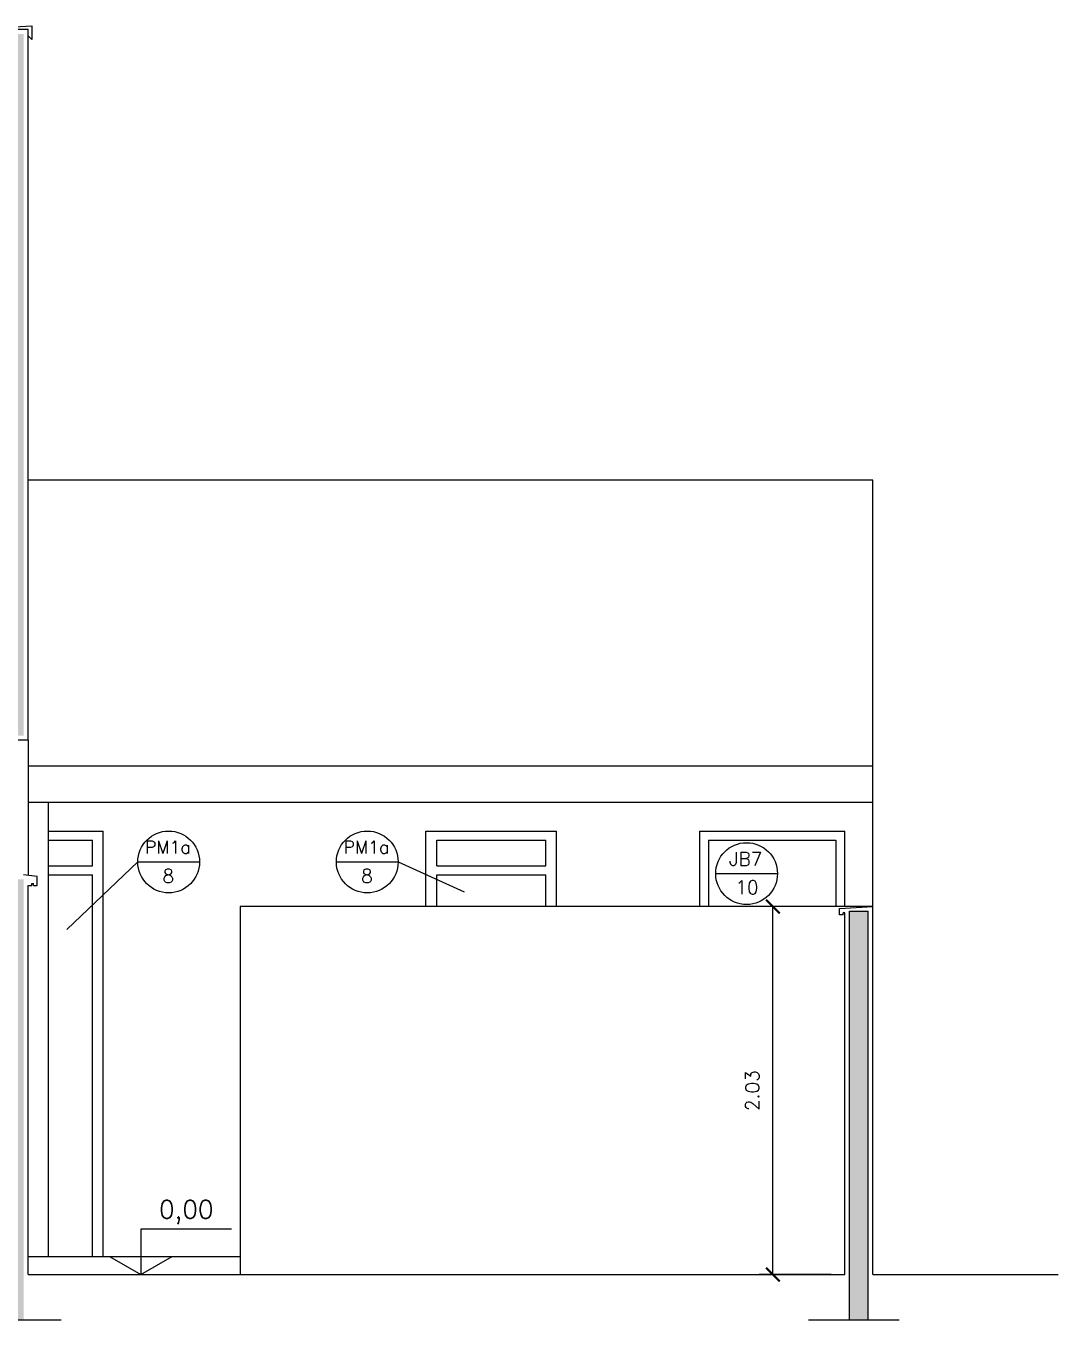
# Model space of a CAD drawing. Header units: millimetres. Extents: x 128 to 761, y 122 to 191.
# Drawn here: x 509.48 to 515.16, y 123.83 to 130.95 of the extents above; entities that cross this region are included whole.
import ezdxf

# ---------------------------------------------------------------- set-up
doc = ezdxf.new("R2010")
doc.units = ezdxf.units.MM
for name, color, linetype in [('ALV', 5, 'Continuous'), ('CAIX', 2, 'Continuous'), ('CAIXN', 7, 'Continuous'), ('COTAS', 1, 'Continuous'), ('LVISTA01', 8, 'Continuous'), ('NOTAS', 2, 'Continuous'), ('REVEST', 2, 'Continuous'), ('SOLID', 8, 'Continuous')]:
    doc.layers.add(name, color=color, linetype=linetype)
doc.styles.add('60-50', font='romans.shx', dxfattribs={"height": 0.075})
doc.styles.add('80-50', font='romans.shx', dxfattribs={"height": 0.1})
doc.dimstyles.new('50', dxfattribs={"dimtxt": 0.1, "dimasz": 2.5, "dimexe": 1.25, "dimexo": 0.625, "dimgap": 0.075, "dimtad": 1, "dimzin": 0, "dimdsep": 46, "dimtxsty": '60-50', "dimcen": 2.5, "dimclrt": 3, "dimadec": 0, "dimazin": 0, "dimtfac": 1, "dimtmove": 0, "dimatfit": 3, "dimfxl": 1, "dimarcsym": 0})

# ---------------------------------------------------------------- blocks, each defined once
blk = doc.blocks.new('_ARCHTICK')
at = {"color": 0, "linetype": 'ByBlock', "const_width": 0.15}
blk.add_lwpolyline([(-0.5, -0.5), (0.5, 0.5)], dxfattribs=at)
blk = doc.blocks.new('*D497')
at = {"layer": 'COTAS', "color": 0, "lineweight": -2}
for p, q in [((514.0626, 126.1002), (513.5127, 126.1002)), ((513.5877, 124.0752), (513.5877, 126.1002)), ((513.9089, 124.0752), (513.5127, 124.0752))]:
    blk.add_line(p, q, dxfattribs=at)
at = {"layer": 'DEFPOINTS', "color": 0}
for p in [(513.5877, 126.1002), (514.1376, 126.1002), (513.9839, 124.0752)]:
    blk.add_point(p, dxfattribs=at)
at = {"layer": 'COTAS', "color": 0, "lineweight": -2, "xscale": 0.075, "yscale": 0.075, "zscale": 0.075}
for p, rotation in [((513.5877, 126.1002), 90), ((513.5877, 124.0752), 270)]:
    blk.add_blockref('_ARCHTICK', p, dxfattribs=dict(at, rotation=rotation))
at = {"layer": 'COTAS', "color": 3, "insert": (513.4752, 125.0877), "char_height": 0.075, "attachment_point": 5, "rotation": 90, "style": '60-50'}
blk.add_mtext('2.03', dxfattribs=at)

msp = doc.modelspace()

# ---------------------------------------------------------------- hatches: boundary and pattern name
at = {"layer": 'SOLID'}
h = msp.add_hatch(color=256, dxfattribs=at)
h.paths.add_polyline_path([(494.1626, 123.8252), (494.2664, 123.8252), (494.2664, 126.0752), (494.1626, 126.0752)])
h.paths.add_polyline_path([(514.1126, 126.0752), (514.0089, 126.0752), (514.0089, 123.8252), (514.1126, 123.8252)])
h.paths.add_polyline_path([(509.4626, 126.2502), (509.3626, 126.2502), (509.3626, 123.8252), (509.4626, 123.8252)], flags=17)
h.paths.add_polyline_path([(502.7126, 123.8252), (502.8126, 123.8252), (502.8126, 127.2002), (509.3626, 127.2002), (509.3626, 127.0402), (509.4626, 127.0402), (509.4626, 130.9002), (509.3626, 130.9002), (509.3626, 130.5252), (502.4626, 130.5252), (500.4126, 130.5252), (500.4126, 130.9002), (500.3126, 130.9002), (500.3126, 127.0402), (500.5126, 127.0402), (500.5126, 127.2002), (502.7126, 127.2002)])
h.paths.add_polyline_path([(500.5126, 127.3252), (500.5126, 130.4002), (502.7126, 130.4002), (502.7126, 130.2402), (502.8126, 130.2402), (502.8126, 130.4002), (509.2626, 130.4002), (509.2626, 127.3252)], flags=16)
h.paths.add_polyline_path([(500.5126, 126.2502), (500.3126, 126.2502), (500.3126, 123.8252), (500.5126, 123.8252)], flags=17)
h.paths.add_polyline_path([(505.0815, 127.6355), (505.5648, 127.6355), (505.5648, 127.814), (505.0815, 127.814)], flags=8)

# ---------------------------------------------------------------- linework, layer by layer
at = {"layer": 'ALV'}
for p, q in [((514.0089, 126.0752), (514.1126, 126.0752)), ((514.0089, 123.8252), (514.0089, 126.0752)), ((514.1126, 123.8252), (514.1126, 126.0752))]:
    msp.add_line(p, q, dxfattribs=at)
at = {"layer": 'CAIX', "color": 1}
msp.add_line((509.4876, 127.0152), (509.4876, 126.2722), dxfattribs=at)
at = {"layer": 'CAIX'}
msp.add_lwpolyline([(509.3376, 130.8902), (509.3176, 130.8702), (509.3176, 130.9352), (509.5076, 130.9452), (509.5076, 130.8702), (509.4876, 130.8902)], dxfattribs=at)
at = {"layer": 'CAIXN', "color": 8, "ltscale": 0.5}
for p, q in [((510.0912, 126.3458), (509.7012, 125.9738)), ((510.0912, 126.3458), (510.4312, 126.3458)), ((511.1845, 126.3458), (511.5245, 126.3458)), ((511.5245, 126.3458), (511.889, 126.1807)), ((513.2727, 126.2816), (513.6127, 126.2816))]:
    msp.add_line(p, q, dxfattribs=at)
for centre in [(510.2612, 126.3458), (511.3545, 126.3458), (513.4427, 126.2816)]:
    msp.add_circle(centre, 0.17, dxfattribs=at)
at = {"layer": 'LVISTA01'}
for p, q in [((514.1376, 128.4452), (509.4876, 128.4452)), ((514.1376, 126.1002), (514.1376, 128.4452)), ((509.4876, 126.8752), (514.1376, 126.8752)), ((509.4876, 126.6752), (514.1376, 126.6752)), ((509.5996, 124.1752), (509.5996, 126.6752)), ((509.5996, 126.5152), (509.9015, 126.5152)), ((509.5996, 126.4652), (509.8415, 126.4652)), ((509.8415, 126.3252), (509.8415, 126.4652)), ((509.9015, 124.1752), (509.9015, 126.5152)), ((511.677, 126.1002), (511.677, 126.5152)), ((511.677, 126.5152), (512.397, 126.5152)), ((511.737, 126.4652), (512.337, 126.4652)), ((511.737, 126.3252), (511.737, 126.4652)), ((512.337, 126.3252), (512.337, 126.4652)), ((512.397, 126.1002), (512.397, 126.5152)), ((513.1839, 126.5152), (513.1839, 126.1002)), ((513.1839, 126.5152), (513.9839, 126.5152)), ((513.2339, 126.4652), (513.2339, 126.1002)), ((513.2339, 126.4652), (513.9339, 126.4652)), ((513.9339, 126.4652), (513.9339, 126.1002)), ((513.9839, 126.1002), (513.9839, 126.5152)), ((509.5996, 126.3252), (509.8415, 126.3252)), ((511.737, 126.3252), (512.337, 126.3252)), ((509.5996, 126.2752), (509.8415, 126.2752)), ((509.8415, 124.1752), (509.8415, 126.2752)), ((511.737, 126.1002), (511.737, 126.2752)), ((511.737, 126.2752), (512.337, 126.2752)), ((512.337, 126.1002), (512.337, 126.2752)), ((510.6548, 126.1002), (510.6548, 124.0752)), ((514.1376, 126.1002), (510.6548, 126.1002)), ((509.4876, 124.1752), (510.6548, 124.1752))]:
    msp.add_line(p, q, dxfattribs=at)
at = {"layer": 'NOTAS'}
for p, q in [((509.669, 123.8252), (509.1684, 123.8252)), ((514.2837, 123.8252), (513.783, 123.8252))]:
    msp.add_line(p, q, dxfattribs=at)
msp.add_lwpolyline([(510.6081, 124.3252), (510.1081, 124.3252), (510.1081, 124.0752)], dxfattribs=at)
at = {"layer": 'NOTAS', "color": 3}
msp.add_lwpolyline([(509.9348, 124.1752), (510.1081, 124.0752), (510.2813, 124.1752)], dxfattribs=at)
at = {"layer": 'REVEST'}
for p, q in [((509.4876, 130.9252), (509.3376, 130.9252)), ((509.4876, 127.0152), (509.4876, 130.9252)), ((509.4876, 127.0152), (509.3376, 127.0152)), ((509.5376, 126.2664), (509.4626, 126.2752)), ((509.5376, 126.2164), (509.5376, 126.2664)), ((509.4876, 126.2164), (509.5076, 126.2164)), ((509.4876, 124.0752), (509.4876, 126.2164)), ((509.5076, 126.2164), (509.5076, 126.2264)), ((509.5076, 126.2264), (509.5176, 126.2264)), ((509.5176, 126.2164), (509.5176, 126.2264)), ((509.5176, 126.2164), (509.5376, 126.2164)), ((513.9539, 126.0902), (514.1376, 126.1002)), ((514.1376, 124.0752), (514.1376, 126.1002)), ((513.9539, 126.0552), (513.9539, 126.0902)), ((513.9739, 126.0552), (513.9539, 126.0552)), ((513.9739, 126.0552), (513.9739, 126.0652)), ((513.9839, 126.0652), (513.9739, 126.0652)), ((513.9839, 124.0752), (513.9839, 126.0652)), ((509.4876, 124.0752), (513.9839, 124.0752)), ((514.1376, 124.0752), (515.158, 124.0752))]:
    msp.add_line(p, q, dxfattribs=at)

# ---------------------------------------------------------------- texts
at = {"layer": 'CAIXN', "color": 2, "ltscale": 0.5, "attachment_point": 5, "style": '60-50'}
for s, insert, char_height in [('PM1a', (510.2566, 126.4266), 0.07), ('PM1a', (511.3499, 126.4266), 0.07), ('JB7', (513.4381, 126.3625), 0.075), ('8', (510.2594, 126.2689), 0.075), ('8', (511.3527, 126.2689), 0.075), ('10', (513.4449, 126.2053), 0.075)]:
    msp.add_mtext(s, dxfattribs=dict(at, insert=insert, char_height=char_height))
at = {"layer": 'NOTAS', "color": 3, "style": '80-50'}
msp.add_text('0,00', height=0.1, dxfattribs=at).set_placement((510.2083, 124.3843))

# ---------------------------------------------------------------- dimensions: what is measured, and where the dimension line sits
at = {"layer": 'COTAS'}
dim = msp.add_linear_dim(base=(513.587671824, 126.1001620173), p1=(513.9839175955, 124.0751620173), p2=(514.137647299, 126.1001620173), angle=90, dimstyle='50', override={"dimasz": 0.075, "dimexe": 0.075, "dimexo": 0.075, "dimzin": 4, "dimblk1": 'ARCHTICK', "dimblk2": 'ARCHTICK', "dimsah": 1, "dimtofl": 0, "dimtmove": 2}, dxfattribs=at)
dim.commit()
dim.dimension.update_dxf_attribs({"geometry": '*D497', "text_midpoint": (513.475171824, 125.0876620173)})

doc.saveas('drawing.dxf')
